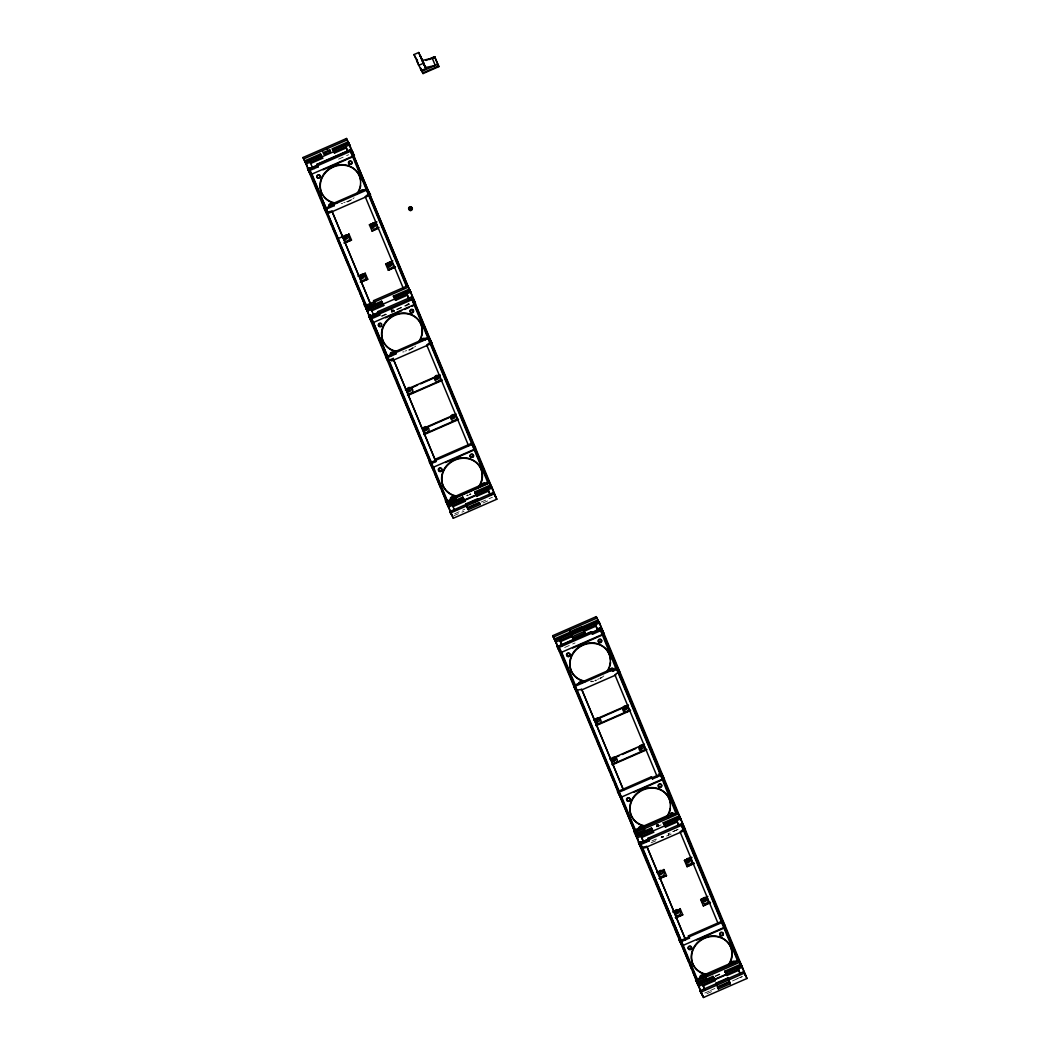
<?xml version="1.0" encoding="UTF-8"?>
<svg xmlns="http://www.w3.org/2000/svg" width="1050" height="1050" viewBox="0 0 1050 1050"><rect width="100%" height="100%" fill="white"/><g stroke="black" fill="none" stroke-linecap="round" stroke-linejoin="round"><path stroke-width="0.75" stroke-dasharray="5 3.75" d="M338.559 159.154L348.639 154.744M381.281 316.037L389.222 312.559M396.716 309.277L410.419 303.293M381.977 316.326L389.484 313.031M396.979 309.75L410.484 303.844M454.637 513.791L464.704 509.25M481.031 502.11L492.398 497.28M453.889 515.694L463.956 511.284M483.026 502.95L488.775 500.43M564.69 647.496L575.072 642.954M656.67 826.836L661.08 824.919M672.63 831.705L680.046 828.45M651.906 840.906L656.211 839.016L656.919 840.289L656.316 838.832M678.156 829.421L668.089 833.831L668.784 835.091L668.181 833.647M651.158 842.809L659.098 839.331M666.592 836.049L674.1 832.768M715.011 976.014L722.347 972.799M715.273 976.487L722.61 973.271M710.43 990.439L714.879 988.496M737.126 978.771L741.576 976.815M704.799 993.038L711.992 989.901M732.493 980.936L742.56 976.526M706.939 993.681L714.131 990.544M603.829 675.898A20.738 18.834 -28.8 0 1 595.127 680.899M593.736 681.279A20.738 18.834 -28.8 0 1 590.914 681.765M601.322 677.237A20.738 18.834 -28.8 0 1 600.114 678.038M598.867 678.759A20.738 18.834 -28.8 0 1 597.568 679.403M596.229 679.954A20.738 18.834 -28.8 0 1 594.864 680.426M592.069 681.096A20.738 18.834 -28.8 0 1 590.651 681.293M408.135 303.24A2.166 0.906 -22.5 0 1 408.174 303.962M406.822 304.999A2.166 0.906 -22.5 0 1 405.562 305.392M408.135 303.752A2.074 0.866 -22.5 0 1 408.332 304.513M406.731 305.642A2.074 0.866 -22.5 0 1 406.114 305.826M415.642 346.093A20.738 18.834 -28.8 0 1 414.553 347.038M413.398 347.904A20.738 18.834 -28.8 0 1 405.549 351.488M404.145 351.776A20.738 18.834 -28.8 0 1 402.727 351.973M413.136 347.432A20.738 18.834 -28.8 0 1 408.043 350.149M406.678 350.621A20.738 18.834 -28.8 0 1 405.287 351.002M470.964 494.169A20.738 18.834 -28.8 0 1 469.665 494.812M468.326 495.364A20.738 18.834 -28.8 0 1 466.961 495.836M470.702 493.697A20.738 18.834 -28.8 0 1 469.402 494.327M468.064 494.891A20.738 18.834 -28.8 0 1 466.699 495.364M354.113 197.728A20.738 18.834 -28.8 0 1 353.023 198.673M351.868 199.552A20.738 18.834 -28.8 0 1 344.019 203.123M342.615 203.411A20.738 18.834 -28.8 0 1 341.197 203.608M350.398 199.868A20.738 18.834 -28.8 0 1 346.513 201.784M345.148 202.256A20.738 18.834 -28.8 0 1 343.757 202.637"/><path stroke-width="1.5" d="M425.473 429.988L426.261 429.332L426.72 430.014M625.17 709.328L626.338 708.908M373.734 226.301L374.391 225.671M676.909 912.922L677.736 912.319M688.367 861.525L689.299 861.066M436.944 378.499L438.165 378.459M391.768 310.314L393.107 310.301M322.98 151.843A3.741 1.562 -22.5 0 0 324.135 153.037L329.608 150.649A3.741 1.562 -22.5 0 0 329.91 149.691M330.067 152.263L330.212 152.093A3.741 1.562 -22.5 0 0 328.427 150.478L324.713 151.974A3.741 1.562 -22.5 0 0 324.739 154.494L330.067 152.263L329.477 150.806M390.075 265.178L391.072 265.007M391.479 310.262L391.689 311.01L393.396 310.341M704.773 900.414L705.679 900.322M403.462 288.737L365.203 196.639L368.642 193.961L406.639 285.587M468.615 445.83L426.733 345.004L430.172 342.326L428.072 338.507L471.555 443.349M657.156 776.646L614.919 674.809L618.358 672.118L616.258 668.312L659.741 773.141M718.069 923.501L680.059 831.876L683.497 829.198L722.124 922.32M657.825 824.788L656.854 825.208M453.364 417.401L454.138 417.27M658.101 824.828L656.644 825.444M362.749 277.003L362.316 277.777M425.723 67.436L425.276 66.609L426.038 68.46L421.286 70.547L413.989 54.574L418.727 52.5L425.329 67.62L422.743 60.257M426.038 60.454L434.661 56.674L438.874 66.636L423.058 73.566L420.525 68.696L421.286 70.547M429.332 59.548L434.661 56.674M432.114 58.538L435.002 57.278M418.491 65.454L423.242 63.381L426.038 68.46M421.942 71.269L437.758 64.339L438.874 66.636M422.717 72.962L438.546 66.032M306.219 163.734L303.004 157.513L346.513 138.482L496.834 499.223L453.311 518.254L449.833 511.56L493.342 492.529L495.967 497.293M303.608 158.97L347.117 139.926L350.333 146.147M320.473 153.943L304.644 160.873L305.104 161.963L321.103 155.361L320.473 153.943L321.103 155.361M332.338 148.759L348.167 141.842L348.613 142.931L332.798 149.848L332.338 148.759L332.968 150.163L348.692 142.787L338.625 147.197M320.998 154.901L305.274 162.278M332.863 149.717L335.738 148.457M305.104 161.963L320.919 155.032M312.401 167.37L310.078 162.186L310.774 163.446L322.652 158.261L321.353 155.544L305.524 162.461L309.435 171.885M348.009 151.791L346.382 147.879L334.517 153.064L333.217 150.347L349.033 143.43L352.944 152.854M321.221 157.172L334.727 151.266M322.652 158.261L321.943 156.988L306.127 163.905L306.823 165.178M333.821 151.804L349.637 144.874M367.907 312.454L307.519 168.394L309.094 167.698L309.855 169.181L317.769 165.716L317.008 164.246L351.028 149.362L354.06 154.967M307.663 168.761L309.251 168.066M317.152 164.601L351.173 149.73M309.553 168.591L318.176 164.811M310.314 170.271L309.711 168.814L317.625 165.349L318.216 166.806L310.314 170.271L309.697 169.155L308.109 169.851L310.275 173.775M317.008 164.246L317.612 165.69L351.632 150.819L354.506 156.056M353.062 156.096L311.916 174.09L327.574 211.824M323.006 169.838L353.325 156.581L350.438 151.331L366.096 189.066L333.257 203.424L334.32 205.616L326.406 209.081L309.304 169.326L312.178 174.576M325.789 207.966L324.214 208.661L327.088 213.898L322.192 202.086M333.703 204.514L367.723 189.63L370.611 194.867M334.32 205.616L333.861 204.527L325.959 207.992L325.342 206.876M328.374 213.334L367.605 196.179M338.796 238.192L349.099 234.281L343.363 236.788M377.816 228.572L372.081 231.079L369.403 224.805L376.569 221.668M376.832 222.141L369.403 224.805M344.072 242.747L351.501 240.082L344.334 243.219M378.984 227.469L372.081 231.079M357.919 276.111L365.348 273.459L362.473 274.706M395.496 267.12L388.329 270.257L385.652 263.983L392.818 260.846M391.65 261.949L385.652 263.983M360.321 281.912L367.749 279.261L360.583 282.397M395.233 266.647L388.329 270.257M365.269 304.264L325.395 208.136L366.87 306.666L374.784 303.201L373.577 300.641L407.597 285.757L410.812 291.979M366.962 310.026L364.074 304.789L365.663 304.093L366.279 305.209L374.181 301.744L374.784 303.201M364.678 306.246L366.266 305.55M374.181 302.085L408.201 287.214L351.028 149.362M381.557 301.219L365.728 308.149L366.174 309.238L382.174 302.636L366.358 309.553L382.082 302.177L381.557 301.219L382.003 302.308M393.422 296.034L409.251 289.118L409.867 290.522L394.052 297.439L393.422 296.034L394.052 297.439M393.947 296.993L409.867 290.522M393.868 297.124L409.697 290.207M374.023 315.945L371.162 309.461L371.858 310.721L383.723 305.537L382.423 302.82L366.608 309.737L369.915 317.717M407.466 295.155L406.77 293.882L408.936 299.106L407.466 295.155L395.601 300.339L394.288 297.623L410.117 290.706L414.028 300.129M382.305 304.447L395.811 298.541M367.198 311.181L383.027 304.264L383.723 305.537M394.892 299.079L410.721 292.149L411.416 293.423M449.137 508.344L368.589 315.669L370.178 314.974L371.844 318.636L379.746 315.171L378.092 311.522L412.112 296.638L414.986 301.875M370.624 315.866L377.816 312.716M370.808 316.181L378.696 312.624M369.193 317.126L370.781 316.431L371.844 318.636M378.092 311.522L379.142 314.055L411.981 299.696L427.626 337.417L394.787 351.789L395.85 353.981L387.936 357.446L370.178 314.974M371.385 317.546L379.299 314.081L378.683 312.966L412.716 298.095L415.59 303.332M385.468 317.796L401.638 310.721M404.565 309.435L408.975 307.506M411.915 306.219L414.855 304.933M393.501 358.26L389.104 360.176L373.459 322.455L414.592 304.461L419.606 316.536M391.624 360.951L432.141 343.232L429.253 337.995L385.744 357.026L387.909 360.951M405.352 389.931L439.858 374.837M411.613 387.778L417.611 385.153M420.617 383.841L434.123 377.934M437.128 376.622L440.121 375.309M407.452 395.01L441.971 379.916M407.715 395.483L442.234 380.389M426.103 427.14L456.107 414.015M427.862 426.956L448.875 417.769M423.701 434.188L458.22 419.094M423.964 434.661L458.483 419.567M446.499 500.154L430.854 462.433L472.001 444.439L473.97 448.009M433.335 470.059L429.227 461.856L430.802 461.173L431.865 463.365L435.829 461.633L393.501 359.546L389.025 360.321L431.261 462.249M445.502 462.525L454.309 458.679M457.249 457.393L473.419 450.319M455.871 498.724L447.969 502.176L446.906 499.984L445.318 500.666L448.652 507.006M412.112 296.638L489.431 483.092L455.411 497.976L454.808 496.519L488.841 481.635L492.319 488.329M445.764 501.756L489.287 482.724M445.922 502.123L447.497 501.428L448.114 502.543L456.028 499.078L455.424 497.634M462.788 497.109L446.972 504.026L447.418 505.116L463.417 498.514L447.589 505.431L463.312 498.067L462.788 497.109L463.247 498.199M474.666 491.925L490.481 484.995L491.111 486.399L475.283 493.329L474.666 491.925L475.283 493.329M475.191 492.87L491.111 486.399M475.112 493.001L490.941 486.084M454.178 509.224L452.406 505.339L453.101 506.612L464.966 501.414L463.667 498.697L447.838 505.614L451.749 515.051M489.786 493.644L488.696 491.033L476.831 496.23L475.532 493.513L491.361 486.583L495.272 496.02M463.549 500.325L477.054 494.419M448.442 507.071L464.271 500.154L464.966 501.414M476.136 494.957L491.964 488.04L492.66 489.313M465.308 500.141L475.808 495.548M466.436 505.339L465.833 503.882L477.697 498.697L478.301 500.141M453.311 511.114L457.616 509.224M472.369 502.74L476.818 500.798M489.628 495.233L493.946 493.342L494.392 494.432M496.834 499.223L493.946 493.973L450.437 513.004L449.833 511.56M467.158 507.727L479.023 502.53L480.113 504.499L468.234 509.696L467.066 506.494M467.644 508.239L479.509 503.055L480.113 504.499M556.539 643.348L552.72 635.683L596.229 616.639L599.458 622.86M553.324 637.127L596.833 618.096L596.229 616.639M570.045 631.837L581.91 626.653L585.441 634.134L584.194 631.523L572.329 636.72L573.562 639.332L569.441 630.394L572.368 636.418L560.503 641.616L559.794 640.342L561.96 645.566M570.518 632.363L582.396 627.165L584.233 631.234L596.098 626.036L597.726 629.961M556.329 639.358L570.714 633.071L554.886 639.988M570.649 633.202L554.82 640.119L554.374 639.03L570.189 632.113L570.819 633.518M582.514 628.005L598.513 621.403L582.514 628.005L582.054 626.929L597.883 619.999L598.329 621.088M571.764 634.974L583.629 629.777M555.844 642.075L571.673 635.158M583.538 629.961L599.353 623.044L600.062 624.317M572.933 638.164L584.798 632.979M637.783 839.226L557.235 646.564L591.255 631.68L592.462 634.239L600.377 630.788L599.169 628.215L600.744 627.533L603.632 632.769M557.379 646.918L591.399 632.048M591.268 632.743L599.904 628.976M591.452 633.071L599.773 629.331M591.859 633.137L557.839 648.008L559.991 651.945M601.348 628.976L599.76 629.672L599.169 628.215M592.016 633.15L599.931 629.698M602.779 634.266L561.645 652.26L575.676 685.926M572.722 648.008L604.236 634.226L600.902 627.887L599.314 628.582L600.377 630.788M612.071 670.241L611.454 669.126L574.665 685.217L559.02 647.496L561.908 652.732M615.864 668.482L600.167 629.501L602.122 633.071M611.901 670.215L612.518 671.331L616.468 669.598L616.022 668.509M581.319 690.099L615.825 675.006M593.683 720.09L628.202 704.996M595.455 719.906L628.464 705.469M595.796 725.169L630.302 710.076M596.059 725.642L630.564 710.548M609.932 759.268L644.451 744.174M614.696 757.772L619.198 755.803M622.204 754.491L635.709 748.584M638.715 747.272L643.204 745.303M612.045 764.347L646.551 749.254M612.308 764.82L646.813 749.726M652.037 777.892L651.433 776.777L617.413 791.661L620.288 796.897M659.794 774.401L659.347 773.325L660.923 772.629L663.81 777.866M668.141 816.703L667.524 815.587L634.699 829.959L619.041 792.225L660.188 774.231L662.156 777.814M651.879 777.866L652.496 778.982L660.398 775.517L659.951 774.428M662.812 778.995L621.666 796.989L635.696 830.668M633.688 792.33L661.605 780.124M675.885 813.225L660.188 774.231M636.156 831.981L644.057 828.516L644.661 829.972L636.746 833.438L635.539 830.865L636.746 833.438M634.554 833.017L636.143 832.322M644.057 828.516L643.453 827.413L644.057 828.857L678.077 813.986L600.744 627.533M651.433 828.004L635.604 834.921L636.064 836.01L651.958 828.949L651.433 828.004L652.05 829.408L636.129 835.866M663.298 822.806L679.127 815.889L679.744 817.294L663.928 824.211L663.298 822.806L663.928 824.211M663.744 823.896L679.744 817.294M643.204 841.457L641.038 836.233L641.734 837.493L653.599 832.309L652.299 829.592L636.484 836.509L639.791 844.489M678.969 825.838L677.342 821.927L665.477 827.111L664.178 824.394L679.993 817.478L683.904 826.901M637.087 837.953L680.597 818.921L681.293 820.194M698.709 986.147L638.466 842.441L640.054 841.746L641.261 844.318L649.176 840.853L647.968 838.294L681.988 823.41L684.862 828.647M639.516 844.344L639.069 843.255L649.136 838.858M678.261 826.114L682.579 824.224L683.038 825.313M640.658 842.861L648.572 839.396M639.069 843.255L647.876 839.803M639.069 843.898L640.658 843.203L641.261 844.318M647.968 838.294L648.572 839.737L682.592 824.867L685.466 830.104M645.278 841.837L649.582 839.947M644.529 848.006L682.474 831.416M656.67 872.537L664.112 869.872L661.238 871.133M694.26 863.546L687.081 866.683L684.416 860.396L691.582 857.259M691.845 857.745L684.416 860.396M659.085 878.338L666.514 875.674L659.347 878.811M693.997 863.074L687.081 866.683M672.919 911.715L680.361 909.051M710.509 902.724L703.329 905.861L700.665 899.574L707.831 896.438M673.181 912.188L676.056 910.928M706.663 897.54L700.665 899.574M675.334 917.516L682.763 914.852L675.596 917.989M710.246 902.239L703.329 905.861M679.324 939.251L681.817 945.263L678.943 940.026L680.518 939.33L681.581 941.535L689.496 938.07L688.433 935.865L722.453 920.994L725.34 926.231M723.686 926.166L721.717 922.596L680.584 940.59L696.229 978.311L697.686 980.346L705.6 976.881L704.983 975.778M696.688 940.052L724.605 927.846M696.622 978.141L698.289 981.789L706.191 978.337L704.537 974.689L737.362 960.33L721.717 922.596M696.084 981.369L697.672 980.687M705.587 977.222L739.607 962.338L742.822 968.559M712.963 976.356L697.134 983.286L697.594 984.375L713.488 977.314L712.963 976.356L713.593 977.773L697.659 984.231M725.274 972.261L741.274 965.659L725.274 972.261L724.828 971.171L740.657 964.254L741.103 965.344M703.264 985.858L704.891 989.783L702.568 984.585L703.264 985.858L715.129 980.674L713.829 977.944L698.014 984.874L701.925 994.297M738.872 970.292L738.176 969.019L740.342 974.242L738.872 970.292L727.007 975.476L725.707 972.759L741.523 965.842L745.434 975.266M742.127 967.286L698.617 986.317L699.313 987.591M713.974 980.057L727.479 974.151M716.599 984.585L716.008 983.141L727.873 977.944L728.503 979.112M699.996 990.806L743.518 971.775L746.996 978.469L703.487 997.5L699.996 990.806L702.621 995.571M700.599 992.263L744.122 973.232L743.518 971.775M717.806 987.499L729.671 982.301M730.275 983.758L729.199 981.789L717.321 986.974L718.41 988.942L730.275 983.758L729.107 980.556M422.349 60.428L432.285 58.249L435.264 65.441L425.329 67.62M327.495 211.956L331.971 211.181L343.455 238.691M618.594 791.136L575.111 686.306L577.211 690.112L581.687 689.338L594.379 719.775M683.458 945.84L640.264 843.373L642.351 847.192L646.839 846.405L657.681 872.419M614.827 760.108L613.738 760.725M413.989 54.574L416.076 58.393M352.354 151.41L353.049 152.683M346.382 147.879L345.686 146.606L347.852 151.83M367.933 192.688L366.542 190.142L406.402 286.269M596.098 626.036L595.403 624.776L597.568 630M333.217 150.347L334.517 153.064M620.327 673.037L617.439 667.787L573.93 686.818L576.096 690.756M615.418 667.393L616.468 669.598M411.981 299.696L413.936 303.266M584.194 631.523L584.837 632.678M659.347 773.325L660.398 775.517M394.288 297.623L395.601 300.339M680.689 818.751L677.473 812.529L633.951 831.561L641.091 847.206M475.624 448.074L472.736 442.824L434.766 459.441L435.369 460.543M675.439 812.136L676.502 814.328L676.056 813.238M682.802 827.925L681.397 825.379L721.271 921.506M317.612 165.69L318.216 166.806M677.342 821.927L676.646 820.654L678.812 825.878M572.329 636.72L572.972 637.875M333.257 203.424L333.861 204.527M667.984 816.677L668.587 817.793L667.524 815.587M488.696 491.033L488.001 489.773L490.166 494.996M303.004 157.513L310.393 173.644M308.831 170.441L309.527 171.714M307.519 168.394L310.551 173.998M324.949 207.047L327.823 212.297M664.178 824.394L665.477 827.111M741.891 966.131L739.003 960.894L695.494 979.926L698.368 985.163M744.831 973.822L745.539 975.096M373.577 300.641L374.181 301.744M379.142 314.055L379.746 315.171M475.532 493.513L476.831 496.23M552.72 635.683L560.109 651.801M557.996 647.692L558.285 648.467M559.243 649.871L558.548 648.598L559.151 650.055M557.235 646.564L560.267 652.168M395.85 353.981L394.787 351.789M370.834 317.691L373.708 322.928M653.599 832.309L652.299 829.592M393.501 359.546L406.192 389.97M368.589 315.669L371.359 321.051M389.366 360.662L386.925 356.501L430.408 461.344M724.828 971.171L725.458 972.576M725.707 972.759L727.007 975.476M465.833 503.882L466.476 505.05M467.67 507.951L466.974 506.678L468.234 509.696M644.057 828.857L644.661 829.972M648.572 839.737L649.176 840.853M619.041 792.225L621.928 797.475M435.212 460.53L435.829 461.633M454.808 496.519L456.028 499.078M430.854 462.433L433.742 467.67M715.129 980.674L713.829 977.944M716.008 983.141L716.638 984.296M638.466 842.441L641.957 849.135L641.353 847.691M688.433 935.865L689.496 938.07M451.146 513.594L451.854 514.867M704.537 974.689L706.191 978.337M701.321 992.854L702.017 994.127M417.336 61.727L416.942 60.979L417.401 62.199M601.519 628.661L602.319 630.381M682.763 824.552L683.563 826.271M745.093 974.636L744.109 972.589L744.568 973.678M352.603 152.224L351.619 150.176L352.078 151.266M412.873 297.78L413.674 299.499M494.117 493.658L494.917 495.377M639.24 843.583L640.041 845.303M701.571 993.668L700.599 991.62L701.046 992.709M308.28 169.536L309.081 171.255M370.164 318.531L369.193 316.483L369.639 317.572M451.408 514.408L450.424 512.374L450.883 513.463M417.585 62.606L418.333 64.142L417.69 62.514M434.779 57.159L437.758 64.339M418.727 52.5L423.242 63.381M420.84 68.211L423.058 73.566M416.784 59.653L417.546 61.504M599.117 621.889L746.996 978.469M602.674 631.024L598.749 621.587L555.24 640.618L558.009 647.299M601.348 628.346L601.794 629.436M681.988 823.41L739.607 962.338M604.656 638.794L606.533 643.322M607.793 646.341L615.93 665.949M663.429 780.504L665.306 785.033M666.566 788.051L675.951 810.692M726.219 931.888L724.342 927.36L683.196 945.354L697.226 979.033M727.466 934.907L729.343 939.435M730.603 942.454L733.727 950.001M734.974 953.019L737.481 959.057M618.358 672.118L659.964 772.459M611.454 669.126L612.518 671.331M591.255 631.68L592.462 634.239M651.433 776.777L652.496 778.982M727.873 977.944L728.477 979.401M717.242 985.753L718.41 988.942M663.849 869.4L666.514 875.674M680.098 908.578L682.763 914.852M596.859 725.76L611.153 760.2M612.386 763.206L623.569 790.164M660.174 878.43L675.124 914.471M676.371 917.477L685.099 938.503M581.687 689.338L623.306 789.679M646.839 846.405L685.545 939.803M560.503 641.616L562.117 645.527M641.734 837.493L643.361 841.418M681.135 940.446L681.581 941.535M697.226 979.256L698.289 981.789M577.211 690.112L618.831 790.453M640.054 841.746L640.658 843.203M642.351 847.192L682.224 943.32M560.871 653.638L565.163 663.981M567 668.417L576.201 690.585M577.434 693.564L596.072 738.491M597.306 741.484L599.169 745.986M600.416 748.978L607.543 766.316M607.871 766.946L609.735 771.435M610.969 774.441L613.462 780.426M615.326 784.914L635.001 832.374M642.574 850.644L647.561 862.654M648.808 865.659L650.672 870.161M651.919 873.167L654.78 880.215M656.276 883.68L670.688 918.422M671.856 921.231L673.719 925.733M674.966 928.738L678.09 936.259M682.434 946.746L688.564 961.524M689.784 964.478L691.622 968.914M692.856 971.867L695.914 979.256M697.147 982.209L703.487 997.5M412.702 297.452L413.162 298.541M346.513 138.482L347.117 139.926M493.342 492.529L493.946 493.973M353.692 157.605L355.569 162.133M356.816 165.152L358.693 169.68M359.953 172.699L366.201 187.793M420.853 319.554L427.114 334.648M485.887 476.359L474.626 449.203L433.479 467.197L448.114 502.543M430.172 342.326L450.043 390.246M451.29 393.238L471.778 442.667M472.001 444.439L487.646 482.16M327.39 149.087L327.941 150.557M324.358 153.037L324.962 154.494M321.353 155.544L321.943 156.988M382.423 302.82L383.027 304.264M463.667 498.697L464.271 500.154M348.836 233.796L351.501 240.082M365.085 272.974L367.749 279.261M344.689 241.697L359.021 276.242M360.885 280.744L370.23 303.279M408.056 394.459L422.336 428.912M424.83 434.897L434.766 458.863M313.819 167.449L314.265 168.538M331.971 211.181L370.598 304.303M366.279 305.209L366.87 306.666M431.419 462.276L431.865 463.365M309.094 167.698L309.697 169.155M386.873 355.241L387.332 356.331M446.906 499.984L447.497 501.428M311.771 176.951L313.609 181.387M314.829 184.341L317.901 191.73M319.121 194.696L320.959 199.119M329.582 219.909L331.459 224.411M332.706 227.417L335.186 233.428M337.063 237.93L348.272 264.967M349.519 267.973L351.383 272.475M352.629 275.481L358.864 290.509M360.111 293.514L371.214 320.434M372.684 323.846L374.522 328.269M375.756 331.236L381.885 346.014M383.106 348.967L388.014 360.793M390.495 366.765L392.346 371.254M393.592 374.246L395.456 378.735M396.703 381.741L399.801 389.222M400.851 391.899L422.783 444.636M424.029 447.628L430.238 462.604M434.556 473.012L440.685 487.791M441.906 490.744L453.311 518.254M308.109 169.207L308.556 170.297M417.441 60.441L417.008 59.404M598.513 621.403L582.684 628.333M640.539 746.143A3.019 2.743 -28.8 0 1 645.002 747.928A3.019 2.743 -28.8 0 1 641.064 751.157A3.019 2.743 -28.8 0 1 639.936 746.642M614.827 757.746A3.019 2.743 -28.8 0 1 616.809 761.933A3.019 2.743 -28.8 0 1 611.809 762.182A3.019 2.743 -28.8 0 1 614.053 757.785M642.626 825.733A20.738 18.834 -28.8 0 1 637.888 793.104A20.738 18.834 -28.8 0 1 670.451 803.184M670.425 808.539A20.738 18.834 -28.8 0 1 668.85 813.789M668.22 815.049A20.738 18.834 -28.8 0 1 667.498 816.257M670.491 815.312A1.733 1.575 -28.8 0 1 673.483 813.816M629.488 800.953A1.733 1.575 -28.8 0 1 626.824 800.192A1.733 1.575 -28.8 0 1 628.871 798.158A1.733 1.575 -28.8 0 1 629.803 800.638M638.82 828.844A1.733 1.575 -28.8 0 1 642.009 827.899A1.733 1.575 -28.8 0 0 639.66 826.836A1.733 1.575 -28.8 0 0 638.754 829.159M671.304 815.994A1.733 1.575 -28.8 0 1 670.372 813.868A1.733 1.575 -28.8 0 1 672.774 813.002A1.733 1.575 -28.8 0 1 673.273 815.286M645.067 825.878A20.738 18.834 -28.8 0 1 631.168 801.255A20.738 18.834 -28.8 0 1 659.886 789.272A20.738 18.834 -28.8 0 1 666.448 816.953M582.606 680.991A20.738 18.834 -28.8 0 1 570.544 659.61A20.738 18.834 -28.8 0 1 592.029 643.309A20.738 18.834 -28.8 0 1 610.562 659.768M610.549 662.458A20.738 18.834 -28.8 0 1 609.801 666.461M609.354 667.774A20.738 18.834 -28.8 0 1 608.816 669.06M608.186 670.307A20.738 18.834 -28.8 0 1 607.477 671.528M585.296 681.621A20.738 18.834 -28.8 0 1 583.931 681.358M610.47 670.569A1.733 1.575 -28.8 0 1 613.686 669.414M601.099 642.39A1.733 1.575 -28.8 0 1 598.434 641.602A1.733 1.575 -28.8 0 1 600.508 639.581A1.733 1.575 -28.8 0 1 601.414 642.075M578.799 684.101A1.733 1.575 -28.8 0 1 580.978 682.461M610.326 670.491A1.733 1.575 -28.8 0 1 612.045 668.102A1.733 1.575 -28.8 0 1 613.253 670.543M578.576 684.036A1.733 1.575 -28.8 0 1 579.849 682.028A1.733 1.575 -28.8 0 1 581.871 683.064M585.034 681.148A20.738 18.834 -28.8 0 1 570.977 656.946A20.738 18.834 -28.8 0 1 599.012 644.188A20.738 18.834 -28.8 0 1 607.215 671.055M661.001 870.962A3.019 2.743 -28.8 0 1 664.099 874.427A3.019 2.743 -28.8 0 1 659.229 875.897A3.019 2.743 -28.8 0 1 660.24 871.185M704.432 898.157A3.019 2.743 -28.8 0 1 708.159 901.018A3.019 2.743 -28.8 0 1 703.566 903.236A3.019 2.743 -28.8 0 1 703.723 898.498M678.011 910.101A3.019 2.743 -28.8 0 1 680.124 914.064A3.019 2.743 -28.8 0 1 675.308 914.904A3.019 2.743 -28.8 0 1 676.489 910.363M706.86 974.728A20.738 18.834 -28.8 0 1 692.79 950.526A20.738 18.834 -28.8 0 1 720.838 937.755A20.738 18.834 -28.8 0 1 729.041 964.622M691.386 948.938A1.733 1.575 -28.8 0 1 688.538 949.003A1.733 1.575 -28.8 0 1 689.889 946.522A1.733 1.575 -28.8 0 1 691.596 948.557M700.678 978.18A1.733 1.575 -28.8 0 1 701.439 975.686A1.733 1.575 -28.8 0 1 703.736 976.828M732.021 963.191A1.733 1.575 -28.8 0 1 734.37 961.761M722.82 935.353A1.733 1.575 -28.8 0 1 720.051 934.894A1.733 1.575 -28.8 0 1 721.862 932.663A1.733 1.575 -28.8 0 1 723.096 935.012M700.717 977.983A1.733 1.575 -28.8 0 1 700.376 975.87A1.733 1.575 -28.8 0 1 702.608 975.188A1.733 1.575 -28.8 0 1 703.329 977.183M703.106 977.563A1.733 1.575 -28.8 0 1 702.397 978.101M731.863 963.519A1.733 1.575 -28.8 0 1 733.018 961.288A1.733 1.575 -28.8 0 1 735.118 962.496M706.597 974.242A20.738 18.834 -28.8 0 1 692.528 950.053A20.738 18.834 -28.8 0 1 720.576 937.283A20.738 18.834 -28.8 0 1 728.779 964.149M426.077 427.114A3.019 2.743 -28.8 0 1 429.03 430.146A3.019 2.743 -28.8 0 1 425.119 432.639A3.019 2.743 -28.8 0 1 423.517 428.741M423.99 428.124A3.019 2.743 -28.8 0 1 424.594 427.626M452.747 415.275A3.019 2.743 -28.8 0 1 456.75 417.782A3.019 2.743 -28.8 0 1 452.353 420.367A3.019 2.743 -28.8 0 1 452.064 415.669M409.828 387.949A3.019 2.743 -28.8 0 1 412.729 391.217A3.019 2.743 -28.8 0 1 408.411 393.304A3.019 2.743 -28.8 0 1 407.741 388.946M435.816 376.491A3.019 2.743 -28.8 0 1 440.462 377.882A3.019 2.743 -28.8 0 1 436.826 381.413A3.019 2.743 -28.8 0 1 435.251 377.042M394.419 351.186A20.738 18.834 -28.8 0 1 382.896 328.059A20.738 18.834 -28.8 0 1 407.558 313.858A20.738 18.834 -28.8 0 1 421.956 335.344M421.614 336.669A20.738 18.834 -28.8 0 1 420 340.515M381.636 326.038A1.733 1.575 -28.8 0 1 379.155 326.511A1.733 1.575 -28.8 0 1 379.089 324.148A1.733 1.575 -28.8 0 1 381.583 324.096A1.733 1.575 -28.8 0 1 379.837 326.34A1.733 1.575 -28.8 0 1 378.63 323.899A1.733 1.575 -28.8 0 1 381.544 323.964M391.23 355.556A1.733 1.575 -28.8 0 1 391.702 352.787A1.733 1.575 -28.8 0 1 393.973 354.349M422.625 339.491A1.733 1.575 -28.8 0 1 425.526 339.675M392.214 355.333A1.733 1.575 -28.8 0 1 390.351 353.771A1.733 1.575 -28.8 0 1 392.451 352.17A1.733 1.575 -28.8 0 1 393.592 354.283M422.113 340.62A1.733 1.575 -28.8 0 1 423.281 338.389A1.733 1.575 -28.8 0 1 425.368 339.596M396.848 351.343A20.738 18.834 -28.8 0 1 382.791 327.141A20.738 18.834 -28.8 0 1 410.826 314.383A20.738 18.834 -28.8 0 1 419.029 341.25M451.907 494.944A20.738 18.834 -28.8 0 1 444.465 469.416A20.738 18.834 -28.8 0 1 471.962 459.939A20.738 18.834 -28.8 0 1 480.034 485.244M455.779 496.283A20.738 18.834 -28.8 0 1 453.154 495.482M451.264 500.299A1.733 1.575 -28.8 0 1 451.723 497.516A1.733 1.575 -28.8 0 1 454.007 499.091M482.423 484.614A1.733 1.575 -28.8 0 1 484.654 483.604M470.702 457.288A1.733 1.575 -28.8 0 1 470.781 455.017A1.733 1.575 -28.8 0 1 473.183 454.913A1.733 1.575 -28.8 0 1 473.091 457.183M452.248 500.076A1.733 1.575 -28.8 0 1 450.398 498.369A1.733 1.575 -28.8 0 1 452.76 496.978A1.733 1.575 -28.8 0 1 453.377 499.393M482.357 485.704A1.733 1.575 -28.8 0 1 482.711 483.446A1.733 1.575 -28.8 0 1 485.074 483.591M456.881 496.086A20.738 18.834 -28.8 0 1 443.166 471.03A20.738 18.834 -28.8 0 1 472.513 459.861A20.738 18.834 -28.8 0 1 477.383 488.276M362.893 274.759A3.019 2.743 -28.8 0 1 365.715 278.276A3.019 2.743 -28.8 0 1 361.042 279.877A3.019 2.743 -28.8 0 1 361.41 275.271M389.563 262.92A3.019 2.743 -28.8 0 1 393.553 264.941A3.019 2.743 -28.8 0 1 390.141 268.262A3.019 2.743 -28.8 0 1 387.909 264.521M388.316 263.865A3.019 2.743 -28.8 0 1 388.881 263.314M345.87 235.751A3.019 2.743 -28.8 0 1 349.598 238.626A3.019 2.743 -28.8 0 1 345.004 240.831A3.019 2.743 -28.8 0 1 345.161 236.093M374.062 223.519A3.019 2.743 -28.8 0 1 377.291 226.498A3.019 2.743 -28.8 0 1 373.144 228.926A3.019 2.743 -28.8 0 1 372.067 224.687M372.632 224.136A3.019 2.743 -28.8 0 1 373.314 223.742M334.215 203.188A20.738 18.834 -28.8 0 1 320.539 182.792A20.738 18.834 -28.8 0 1 340.896 165.191A20.738 18.834 -28.8 0 1 360.701 180.285M360.688 185.64A20.738 18.834 -28.8 0 1 360.084 188.304M359.638 189.617A20.738 18.834 -28.8 0 1 357.761 193.357M317.428 177.962A1.733 1.575 -28.8 0 1 317.664 175.691A1.733 1.575 -28.8 0 1 320.053 175.731A1.733 1.575 -28.8 0 1 319.804 178.001M330.081 207.388A1.733 1.575 -28.8 0 1 329.608 204.789A1.733 1.575 -28.8 0 1 332.351 205.17M360.859 191.507A1.733 1.575 -28.8 0 1 362.67 190.418M349.479 164.43A1.733 1.575 -28.8 0 1 349.125 162.028A1.733 1.575 -28.8 0 1 351.724 161.91A1.733 1.575 -28.8 0 1 351.173 164.364M330.238 206.994A1.733 1.575 -28.8 0 1 328.912 204.986A1.733 1.575 -28.8 0 1 331.327 203.923A1.733 1.575 -28.8 0 1 331.826 206.299M360.583 192.255A1.733 1.575 -28.8 0 1 363.51 190.483M336.709 203.162A20.738 18.834 -28.8 0 1 321.09 179.222A20.738 18.834 -28.8 0 1 349.716 166.189A20.738 18.834 -28.8 0 1 356.698 194.053M391.689 311.719L394.091 310.931L391.689 311.719M656.998 826.403L658.613 825.891L656.998 826.403M345.358 237.024C346.224 239.229 347.169 235.239 345.358 237.024M361.607 276.202C362.486 278.421 363.405 274.378 361.607 276.202M408.542 389.379C409.408 391.598 410.366 387.555 408.542 389.379M424.791 428.558C425.67 430.776 426.589 426.733 424.791 428.558M624.488 707.897C625.367 710.102 626.273 706.099 624.488 707.897M640.736 747.075C641.616 749.293 642.534 745.251 640.736 747.075M687.671 860.252C688.538 862.47 689.496 858.428 687.671 860.252M703.92 899.43C704.76 901.648 705.744 897.619 703.92 899.43M373.052 224.871C373.8 227.154 374.929 223.177 373.052 224.871M389.301 264.049L390.521 264.311L389.379 263.904M436.249 377.226C436.971 379.509 438.152 375.519 436.249 377.226M452.498 416.404C453.219 418.688 454.401 414.697 452.498 416.404M596.807 719.972C597.503 722.229 598.762 718.279 596.807 719.972M613.056 759.15C613.778 761.421 614.959 757.431 613.056 759.15M659.991 872.327C660.712 874.584 661.907 870.634 659.991 872.327M676.239 911.505C676.974 913.776 678.103 909.786 676.239 911.505M409.526 208.058C410.209 211.181 412.243 205.984 409.526 208.058M409.867 208.701C410.563 211.811 412.598 206.614 409.867 208.701M661.553 837.204L663.114 836.745L661.553 837.204M420.302 55.663L424.502 65.31L420.302 55.663M625.065 712.031A3.019 2.743 -28.8 0 0 628.648 708.291A3.019 2.743 -28.8 0 0 623.687 707.464A3.019 2.743 -28.8 0 0 625.065 712.031M597.634 724.172A3.019 2.743 -28.8 0 0 600.876 720.156A3.019 2.743 -28.8 0 0 595.809 719.775A3.019 2.743 -28.8 0 0 597.634 724.172M624.579 709.971A2.166 1.956 -28.8 0 0 627.139 707.293A2.166 1.956 -28.8 0 0 623.595 706.703A2.166 1.956 -28.8 0 0 624.579 709.971M597.069 722.111A2.166 1.956 -28.8 0 0 599.393 719.237A2.166 1.956 -28.8 0 0 595.77 718.961A2.166 1.956 -28.8 0 0 597.069 722.111M640.828 749.149A2.166 1.956 -28.8 0 0 643.387 746.471A2.166 1.956 -28.8 0 0 639.844 745.881A2.166 1.956 -28.8 0 0 640.828 749.149M613.318 761.276A2.166 1.956 -28.8 0 0 615.641 758.415A2.166 1.956 -28.8 0 0 612.019 758.139A2.166 1.956 -28.8 0 0 613.318 761.276M659.859 787.513A1.733 1.575 -28.8 0 0 661.71 785.203A1.733 1.575 -28.8 0 0 658.809 784.993A1.733 1.575 -28.8 0 0 659.859 787.513M659.597 787.028A1.733 1.575 -28.8 0 0 661.447 784.731A1.733 1.575 -28.8 0 0 658.547 784.521A1.733 1.575 -28.8 0 0 659.597 787.028M627.966 800.874A1.733 1.575 -28.8 0 0 629.79 798.551A1.733 1.575 -28.8 0 0 626.889 798.381A1.733 1.575 -28.8 0 0 627.966 800.874M568.207 656.617A1.733 1.575 -28.8 0 0 570.032 654.294A1.733 1.575 -28.8 0 0 567.131 654.124A1.733 1.575 -28.8 0 0 568.207 656.617M599.576 642.298A1.733 1.575 -28.8 0 0 601.414 640.001A1.733 1.575 -28.8 0 0 598.526 639.791A1.733 1.575 -28.8 0 0 599.576 642.298M567.945 656.132A1.733 1.575 -28.8 0 0 569.769 653.822A1.733 1.575 -28.8 0 0 566.869 653.638A1.733 1.575 -28.8 0 0 567.945 656.132M688.249 864.386A3.019 2.743 -28.8 0 0 691.845 860.633A3.019 2.743 -28.8 0 0 686.871 859.819A3.019 2.743 -28.8 0 0 688.249 864.386M687.763 862.326A2.166 1.956 -28.8 0 0 690.322 859.648A2.166 1.956 -28.8 0 0 686.779 859.058A2.166 1.956 -28.8 0 0 687.763 862.326M660.253 874.453A2.166 1.956 -28.8 0 0 662.576 871.592A2.166 1.956 -28.8 0 0 658.954 871.316A2.166 1.956 -28.8 0 0 660.253 874.453M704.012 901.504A2.166 1.956 -28.8 0 0 706.571 898.826A2.166 1.956 -28.8 0 0 703.028 898.236A2.166 1.956 -28.8 0 0 704.012 901.504M676.502 913.631A2.166 1.956 -28.8 0 0 678.825 910.77A2.166 1.956 -28.8 0 0 675.203 910.494A2.166 1.956 -28.8 0 0 676.502 913.631M689.574 949.239A1.733 1.575 -28.8 0 0 691.294 946.864A1.733 1.575 -28.8 0 0 688.38 946.798A1.733 1.575 -28.8 0 0 689.574 949.239M720.904 935.366A1.733 1.575 -28.8 0 0 723.043 933.306A1.733 1.575 -28.8 0 0 720.247 932.715A1.733 1.575 -28.8 0 0 720.904 935.366M410.392 210.538A1.733 1.575 -28.8 0 0 412.243 208.241A1.733 1.575 -28.8 0 0 409.342 208.031A1.733 1.575 -28.8 0 0 410.392 210.538M410.038 209.908A1.733 1.575 -28.8 0 0 411.889 207.611A1.733 1.575 -28.8 0 0 408.988 207.388A1.733 1.575 -28.8 0 0 410.038 209.908M424.883 430.631A2.166 1.956 -28.8 0 0 427.442 427.954A2.166 1.956 -28.8 0 0 423.898 427.363A2.166 1.956 -28.8 0 0 424.883 430.631M452.76 418.543A2.166 1.956 -28.8 0 0 455.07 415.669A2.166 1.956 -28.8 0 0 451.461 415.406A2.166 1.956 -28.8 0 0 452.76 418.543M408.634 391.453A2.166 1.956 -28.8 0 0 411.193 388.776A2.166 1.956 -28.8 0 0 407.649 388.185A2.166 1.956 -28.8 0 0 408.634 391.453M436.511 379.365A2.166 1.956 -28.8 0 0 438.834 376.491A2.166 1.956 -28.8 0 0 435.212 376.228A2.166 1.956 -28.8 0 0 436.511 379.365M411.416 312.939A1.733 1.575 -28.8 0 0 413.569 310.879A1.733 1.575 -28.8 0 0 410.76 310.288A1.733 1.575 -28.8 0 0 411.416 312.939M411.154 312.467A1.733 1.575 -28.8 0 0 413.306 310.406A1.733 1.575 -28.8 0 0 410.498 309.816A1.733 1.575 -28.8 0 0 411.154 312.467M440.121 471.555A1.733 1.575 -28.8 0 0 441.84 469.166A1.733 1.575 -28.8 0 0 438.926 469.114A1.733 1.575 -28.8 0 0 440.121 471.555M439.858 471.083A1.733 1.575 -28.8 0 0 441.577 468.694A1.733 1.575 -28.8 0 0 438.664 468.641A1.733 1.575 -28.8 0 0 439.858 471.083M471.188 457.196A1.733 1.575 -28.8 0 0 473.327 455.136A1.733 1.575 -28.8 0 0 470.531 454.545A1.733 1.575 -28.8 0 0 471.188 457.196M361.699 278.276A2.166 1.956 -28.8 0 0 364.258 275.599A2.166 1.956 -28.8 0 0 360.714 275.008A2.166 1.956 -28.8 0 0 361.699 278.276M389.576 266.188A2.166 1.956 -28.8 0 0 391.886 263.314A2.166 1.956 -28.8 0 0 388.277 263.051A2.166 1.956 -28.8 0 0 389.576 266.188M345.45 239.098A2.166 1.956 -28.8 0 0 348.009 236.421A2.166 1.956 -28.8 0 0 344.466 235.83A2.166 1.956 -28.8 0 0 345.45 239.098M373.327 227.01A2.166 1.956 -28.8 0 0 375.637 224.149A2.166 1.956 -28.8 0 0 372.028 223.873A2.166 1.956 -28.8 0 0 373.327 227.01M318.294 177.975A1.733 1.575 -28.8 0 0 320.014 175.599A1.733 1.575 -28.8 0 0 317.1 175.534A1.733 1.575 -28.8 0 0 318.294 177.975M349.624 164.102A1.733 1.575 -28.8 0 0 351.776 162.041A1.733 1.575 -28.8 0 0 348.967 161.451A1.733 1.575 -28.8 0 0 349.624 164.102"/></g></svg>
